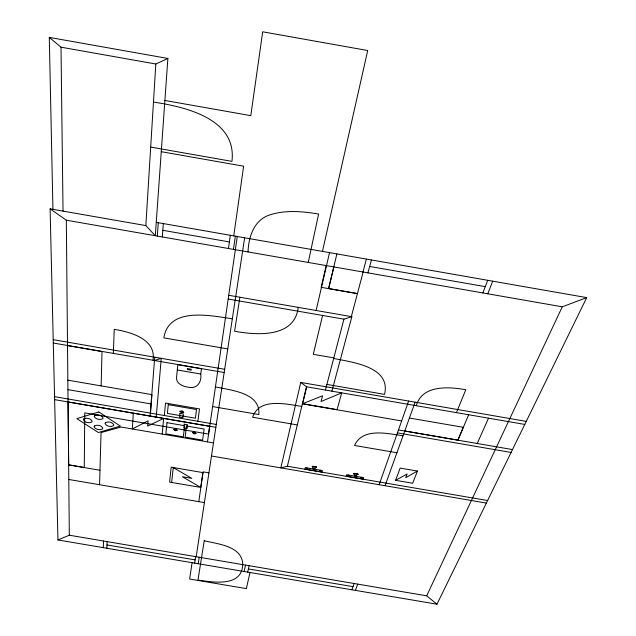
<?xml version="1.0" encoding="UTF-8"?>
<svg xmlns="http://www.w3.org/2000/svg" width="636" height="636" viewBox="0 0 636 636"><rect width="100%" height="100%" fill="white"/><g stroke="black" fill="none" stroke-linecap="round" stroke-linejoin="round"><path stroke-width="0.95" d="M101.14 385.893L102.006 351.525L67.511 345.571M99.574 484.719L101.044 432.56L121.079 427.034L207.471 441.845M103.294 547.652L103.517 541.005M113.343 353.401L114.234 329.369C130.388 331.92 156.472 339.02 153.03 360.246M106.864 548.256L107.11 541.618M133.274 413.273L132.32 428.958L148.077 420.865L147.671 426.08L163.643 418.488L162.18 434.078M145.843 225.589L155.82 64.005L167.872 58.456L155.303 235.733L145.843 225.589L50.109 208.854L57.956 539.964L436.972 604.2L586.71 297.608L156.257 222.338M157.315 236.083L158.285 222.687M162.299 236.95L163.333 223.57M150.088 416.031L154.739 357.209M150.494 413.114L151.956 394.638L67.845 380.161M156.218 417.089L161.258 358.338L154.476 360.501M164.35 415.523L165.527 403.073L199.497 408.916L197.876 421.278M171.648 482.454L173.294 467.532M200.769 374.04L201.445 368.761L177.849 364.682L176.522 377.482C175.989 383.619 182.961 386.616 188.081 387.133C196.914 389.471 201.866 382.117 200.769 374.04L177.301 369.985M228.467 248.509L230.304 235.28M233.746 235.884L243.636 166.195L161.258 151.694M233.444 249.376L235.336 236.163M200.738 487.415L202.892 472.596L171.179 467.174L169.574 482.096L200.738 487.415L182.365 476.746L191.802 478.359L173.135 467.508M209.657 426.263L208.521 434.086L84.747 412.851L84.286 467.492L68.648 464.821M198.79 501.645L203.115 471.856L208.926 472.85M237.26 236.505L207.463 441.893L213.481 442.926M192.072 562.693L189.655 579.03L246.363 588.626L249.988 572.511M194.64 563.13L195.626 556.627M196.182 556.723L244.645 237.792M198.194 563.735L199.211 557.231M239.891 297.235L234.589 331.245C256.865 335.307 294.722 338.002 298.236 307.379M248.032 251.928C248.525 236.942 254.05 219.794 269.887 214.881C285.644 209.793 302.545 211.383 318.62 214.03L308.237 262.437M244.145 571.518L245.544 565.094M247.69 572.122L249.121 565.698M322.46 251.403L367.703 50.522L262.692 31.8L250.799 115.657L164.891 100.464M326.181 265.578L321.148 287.321L357.464 293.649M316.108 310.487L329.528 252.635M526.266 421.374L300.772 382.427L280.826 467.881L287.385 466.228L487.605 500.524M328.605 288.577L336.889 253.923M333.86 266.913L328.685 288.561L357.376 293.562M322.587 315.456L313.278 354.332L333.82 357.885M287.385 466.228L306.496 386.744L300.772 382.427M302.609 403.868L306.711 386.823M325.433 390.011L343.933 319.169L351.859 316.704L331.897 391.132M306.655 469.4L307.045 467.921M362.965 272.001L366.423 259.091M351.318 316.617L363.14 272.025M312.689 470.433C314.693 468.788 311.926 467.301 312.507 466.196L316.513 466.88C316.458 468.199 313.286 468.335 314.144 470.68M367.918 272.868L371.432 259.965M337.016 409.799L341.739 392.873L321.085 401.499L322.571 395.783L302.386 403.828L401.642 420.937M320.123 471.705L320.592 470.243M347.924 476.467L348.385 475.005M353.95 477.501C355.906 475.959 353.449 474.353 353.958 473.295L357.957 473.987L356.073 475.688L355.405 477.755M361.375 478.773L361.916 477.326M379.143 484.719L408.654 401.062M385.042 485.729L415.125 402.175M416.302 405.704C422.081 384.708 448.881 386.672 465.791 389.749L456.441 412.629M351.867 589.779L354.157 583.514M395.608 480.331L400.147 468.08L417.439 471.045L412.661 483.257L395.608 480.331L407.12 473.963L405.696 477.692L417.439 471.045M355.405 590.375L357.726 584.118M482.827 292.934L487.717 280.301M487.764 293.792L492.709 281.176M457.92 440.176L468.668 414.759M477.223 443.499L488.512 418.186M57.956 539.964L69.316 535.21L426.692 595.813L562.272 306.806L586.71 297.608M68.783 479.48L204.41 502.599M106.983 544.949L195.133 559.895M248.406 568.926L353.012 586.654M404.75 430.985L457.848 440.128L463.27 427.312L409.417 418.027M398.47 429.936L512.489 449.573M397.428 432.877L511.09 452.442M403.009 435.819C387.451 433.545 362.759 427.376 354.53 445.47L396.912 452.752M212.591 406.571L258.844 414.537C260.76 392.658 230.796 390.273 215.437 386.903M297.314 424.92L252.651 417.24C259.257 397.357 286.097 404.106 301.766 406.404M67.933 389.645L151.217 403.971M54.561 396.657L216.288 424.443M54.632 399.639L215.85 427.328M209.721 426.335L68.052 401.944L68.688 464.908L99.963 470.243M313.214 468.493L314.677 468.748M354.57 475.585L356.025 475.831M313.087 468.955L305.32 467.627L304.93 469.106L321.959 472.023L322.373 470.545L314.55 469.209M354.419 476.038L346.66 474.71L346.207 476.173L363.204 479.091L363.689 477.628L355.874 476.285M211.486 456.004L486.357 503.076M228.729 295.295L351.859 316.704M228.189 299.047L343.933 319.169M232.339 318.819C210.492 315.567 168.779 306.56 163.85 337.875L227.76 348.933M333.677 358.458C352.344 362.266 391.235 366.734 384.549 394.368L326.896 384.406M53.209 339.68L224.667 369.285M53.289 343.027L224.174 372.529M306.488 386.783L524.772 424.427M303.984 403.932L335.506 409.361M162.816 230.304L229.381 241.934M369.667 266.452L485.26 286.653M50.109 208.854L66.327 220.191L562.272 306.806M153.475 102.086C185.537 106.888 237.133 118.821 231.949 161.377L150.692 147.075M52.939 209.347L49.29 37.397L167.872 58.456M49.29 37.397L61.008 47.183L155.82 64.005M426.692 595.813L436.972 604.2M61.008 47.183L63.028 211.112M66.327 220.191L69.316 535.21M168.254 404.671L167.403 413.416L195.411 418.226L196.524 409.536L168.254 404.671M166.974 422.678L165.877 433.879L183.327 436.868L184.639 425.715L166.974 422.678M173.636 429.348L175.107 430.675L177.46 430.326L175.981 428.99L173.636 429.348M174.455 429.554L175.298 430.318L176.641 430.119L175.798 429.356L174.455 429.554M179.916 411.277L181.411 412.669L183.812 412.287L182.317 410.904L179.916 411.277M179.972 413.352L179.559 417.089L182.914 417.669L183.343 413.933L179.972 413.352M180.751 411.5L181.602 412.287L182.977 412.072L182.119 411.277L180.751 411.5M187.525 368.61L187.421 369.5L191.158 370.144L191.261 369.254L187.525 368.61M184.257 424.244L183.828 427.893L187.151 428.465L187.588 424.816L184.257 424.244M186.499 426.001L185.163 437.155L202.598 440.144L204.148 429.03L186.499 426.001M192.414 432.567L193.869 433.895L196.23 433.545L194.775 432.21L192.414 432.567M193.233 432.774L194.06 433.537L195.411 433.339L194.584 432.575L193.233 432.774M204.228 540.735L197.971 580.056C213.354 582.274 242.745 587.481 242.721 563.623C241.402 545.831 217.814 544.13 204.228 540.735M307.697 468.668L306.854 468.653L307.697 468.668M319.558 470.704L320.337 470.958L319.558 470.704M349.005 475.744L348.154 475.728L349.005 475.744M360.851 477.779L361.622 478.034L360.851 477.779M83.618 419.005L83.292 419.736C84.532 422.654 89.143 423.52 91.751 421.97L92.085 421.239C90.853 418.305 86.226 417.439 83.618 419.005M94.605 415.698L94.271 416.429C95.487 419.386 100.138 420.245 102.762 418.679L103.104 417.947C101.895 414.982 97.221 414.123 94.605 415.698M94.406 425.993L94.072 426.708C95.297 429.618 99.884 430.445 102.476 428.926L102.817 428.211C101.601 425.293 96.998 424.466 94.406 425.993M105.393 422.741L105.043 423.465C106.252 426.406 110.879 427.225 113.478 425.691L113.836 424.975C112.644 422.018 107.993 421.199 105.393 422.741M358.052 474.4C349.585 473.9 355.405 472.572 358.012 474.44M312.22 466.578C320.385 468.732 315.218 465.759 312.22 466.578M98.811 411.969L76.805 418.623L98.326 432.504L120.315 426.08L98.811 411.969"/></g></svg>
